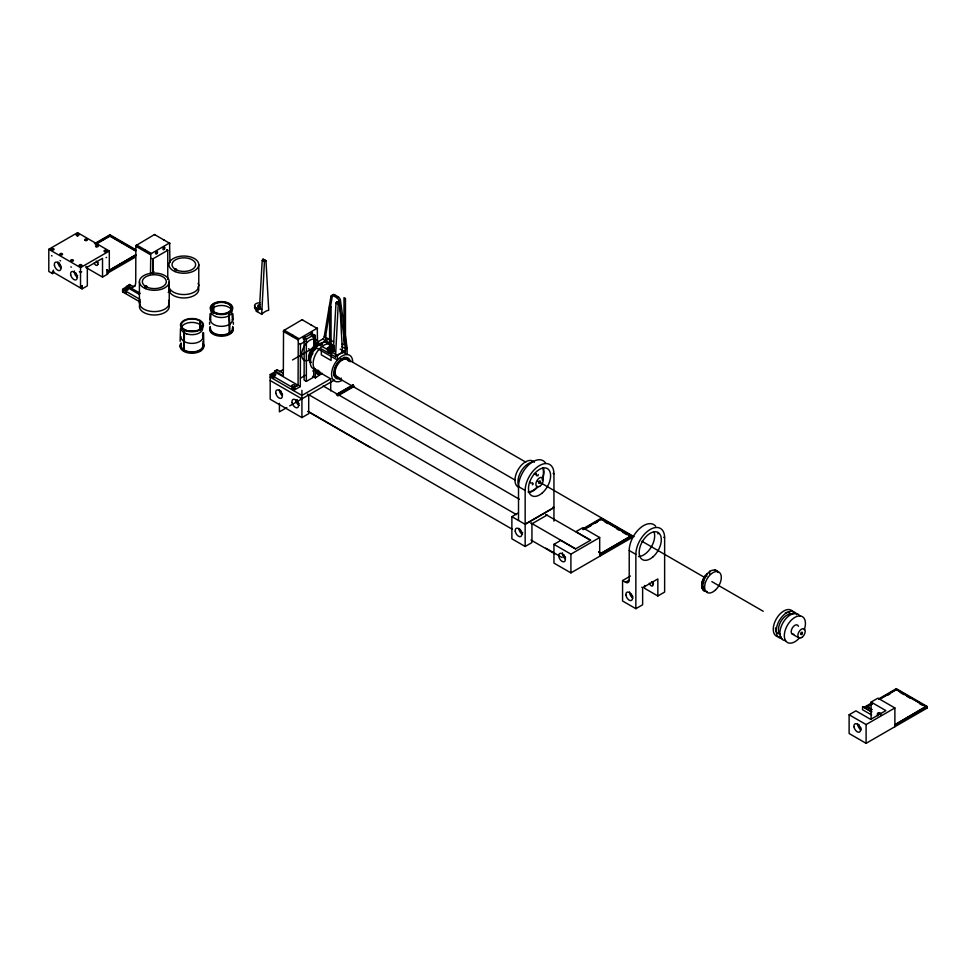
<?xml version="1.0" encoding="UTF-8"?>
<svg xmlns="http://www.w3.org/2000/svg" width="976" height="976" viewBox="0 0 976 976"><rect width="100%" height="100%" fill="white"/><g stroke="black" fill="none" stroke-linecap="round" stroke-linejoin="round"><path stroke-width="1.46" d="M80.532 287.92L80.532 267.619L48.8 249.295L48.8 271.45L52.484 273.585L54.034 271.877M85.839 267.448L102.529 277.074L102.529 258.335L87.328 267.107L87.328 285.858L82.082 288.884L52.484 271.731L52.484 273.585M183.854 331.84L184.44 329.485L184.22 350.067M317.566 344.992L317.285 328.168L298.241 339.294L298.083 385.3L274.842 371.88L270.193 374.564L270.193 399.269L301.926 417.594L308.709 413.678L308.709 394.926L307.391 394.158M301.926 417.594L301.926 390.327M518.415 512.876L511.875 516.658L511.875 538.813L525.161 546.475L525.161 524.319L553.941 507.703L553.941 521.16M547.146 515.035L531.944 523.807L531.944 542.558L525.161 546.475M599.691 556.271L599.691 537.532L582.721 527.735L575.925 531.652L590.687 540.167L575.486 548.951L560.724 540.423L553.941 544.352L553.941 563.091L570.911 572.888L632.009 537.617L632.009 536.08L601.167 518.268L583.404 528.528M570.911 572.888L570.911 554.148L553.941 544.352M630.423 576.035L622.566 580.561L622.566 601.009L635.852 608.682L635.852 554.356A20.35 11.749 -60 0 1 650.236 529.431A20.35 11.749 -60 0 1 664.632 537.739L664.632 592.066L657.848 595.982L644.563 588.321L644.563 585.478M657.848 595.982L657.848 578.939L642.635 587.723L642.635 604.766L635.852 608.682M871.117 719.373L871.117 702.073L885.879 710.601L870.677 719.373L855.915 710.845L849.12 714.774L849.12 733.513L866.102 743.322L927.2 708.039L927.2 706.502L896.358 688.69L878.595 698.95M866.102 743.322L866.102 724.57L849.12 714.774M209.608 324.288L209.62 322.141M180.121 341.332L180.487 328.534M183.842 333.353L183.83 334.426M202.923 345.589L202.971 341.332M203.764 345.589L203.594 332.779M229.238 333.023L228.86 312.357L229.763 323.166M183.817 334.829L183.622 350.408M229.824 333.365L229.799 324.13M135.213 285.956A10.431 6.027 60 0 1 130.564 285.175L128.356 286.456A10.431 6.027 60 0 0 135.737 282.186L135.847 245.647L154.476 234.521L155.221 234.935M144.582 251.296L145.326 250.027M150.487 273.78L150.768 253.894L169.58 242.939L169.97 262.532M274.842 371.88L274.842 371.026L283.321 375.919L283.54 330.669L302.072 319.725L302.804 320.152M292.178 336.513L292.922 335.232M298.083 384.52L297.412 385.679M314.845 349.884L315.834 348.908M213.244 312.832L213.524 304.353M213.854 312.954L213.524 303.926M255.98 307.733L258.018 308.904A2.086 1.208 60 0 0 259.494 308.05L262.215 260.409L262.947 259.189L265.984 260.714L268.717 310.234A14.921 8.613 -60 0 0 261.702 314.284L255.98 310.978L255.98 307.733A4.953 2.867 0 0 1 255.017 304.475A4.953 2.867 0 0 1 260.006 302.865M261.702 314.284L264.423 261.69L265.155 260.47M329.778 350.335L331.816 351.506A2.086 1.208 60 0 0 333.28 350.665L336 303.011L336.744 301.791L339.782 303.316L342.515 352.836A14.921 8.613 -60 0 0 335.5 356.887L329.778 353.593L329.778 350.335A4.953 2.867 0 0 1 328.924 346.956A4.953 2.867 0 0 1 334.304 345.516M335.5 356.887L338.221 304.292L338.953 303.072M209.694 319.994L210.121 313.601M210.523 320.03L210.95 313.638M341.771 351.458L347.127 354.556L347.127 347.993L340.429 300.23A3.135 1.806 60 0 0 338.257 296.863L334.585 294.74A3.135 1.806 60 0 0 332.413 295.594L330.937 296.448L324.252 336.488A2.086 1.208 -60 0 1 322.775 339.05L315.98 342.966L315.98 347.688L337.379 360.046L337.379 355.325L315.98 342.966M332.413 346.053L325.716 342.198L325.716 335.634L332.413 295.594M52.619 271.718L53.509 270.169M80.654 287.908L81.96 285.651M715.554 570.338C710.443 568.862 708.283 573.473 705.221 575.45A11.797 6.808 -60 0 0 705.221 591.212M318.798 345.016L319.42 345.016M140.312 302.133L122.598 291.909L122.598 289.347L129.454 284.541L130.564 285.175M258.128 310.661L257.481 311.137A1.623 1.257 -13.3 0 0 257.03 311.588M331.913 353.263L331.279 353.739A1.623 1.257 -13.3 0 0 330.827 354.19M126.587 287.054L139.495 294.508M48.8 249.295L77.58 232.678L109.312 251.003L109.312 271.304L106.762 269.827M94.477 243.671L109.898 234.777L135.615 249.612M95.721 243.646L109.898 235.448L135.701 250.344M95.721 243.902L109.898 235.704L135.701 250.6M95.685 244.39L109.898 236.18L135.615 251.015M80.532 267.619L109.312 251.003M135.701 254.809L109.898 269.962L135.701 255.065M135.676 255.505L108.434 271.243L107.079 270.462M135.554 256.993L106.957 273.5L106.957 270.596M102.529 277.074L107.763 274.049L107.763 270.816M151.597 258.335L152.707 258.969L167.762 250.283L167.762 279.429M152.878 273.695A10.431 6.027 60 0 0 153 272.219L153.964 271.657M122.598 291.909L123.452 291.409M125.172 290.421L126.026 289.921M168.189 292.422L170.336 291.19M258.018 308.904L260.36 307.55M330.937 296.448A3.135 1.806 60 0 1 333.109 295.594L334.585 294.74M333.109 295.594L336.781 297.717L338.257 296.863M337.379 355.325L344.174 351.409A2.086 1.208 -60 0 0 345.65 348.847L338.953 301.084L340.429 300.23M313.735 368.074L313.735 377.114L306.354 381.384L304.134 380.103L304.134 337.916L311.515 333.658L313.735 334.939L313.735 348.493M304.134 337.916L306.354 339.197L313.735 334.939M305.366 341.258L300.303 344.186L299.193 343.54M312.527 337.123L315.358 335.488L315.358 346.09M325.716 335.634L324.252 336.488L333.609 341.893M292.519 359.961L314.272 347.407M320.665 343.711L328.351 339.282M274.842 371.026L277.05 369.745L283.113 373.247M274.11 374.857L270.193 377.114L301.926 395.439L330.705 378.822L330.705 390.888M279.343 371.832L283.272 369.562M331.816 351.506L334.439 349.994M347.127 347.993L345.65 348.847L341.637 346.529M300.449 378.188L305.366 375.345M312.747 371.087L315.211 369.66M270.193 374.564L293.434 387.984L298.083 385.3M316.639 373.515L317.566 374.052L320.506 372.356M300.449 344.101L300.303 386.581L293.434 390.534L293.434 387.984M312.588 376.285L315.358 377.883L322.214 373.283M286.798 407.578L279.417 411.848L279.417 403.32M289.738 405.882L334.609 379.969M336.452 394.414L353.214 384.739M336.452 394.67L353.214 384.995M336.769 394.914L353.263 385.398M337.745 395.207L353.214 386.276M337.72 395.902L354.532 386.203M553.941 507.496L525.161 524.112L525.161 490.452A20.35 11.749 -60 0 1 539.545 465.528A20.35 11.749 -60 0 1 553.941 473.836L553.941 507.496L553.111 507.008M583.111 529.382L601.167 518.951L630.838 536.08L601.167 553.465L598.593 551.977M583.111 529.639L601.167 519.208L630.838 536.336M587.21 527.857L591.017 525.661M594.823 523.465L597.361 522.001M570.911 554.148L599.691 537.532M598.593 551.721L601.167 553.209L630.838 536.08M599.691 554.746L632.009 536.08M622.566 580.561L625.518 582.269L629.447 580M871.117 702.073L877.9 698.157L894.882 707.954L894.882 726.705M864.028 707.356L872.251 702.61M871.849 709.735L866.688 706.758L871.849 703.525M879.583 699.06L896.358 689.373L926.017 706.502L896.358 723.887L926.017 706.502M866.688 706.758L871.849 703.781M879.583 699.316L896.358 689.629L926.017 706.758M868.445 706.343L872.251 704.147M887.477 695.351L890.014 693.887M866.102 724.57L894.882 707.954M894.882 725.168L927.2 706.502M263.044 259.128L265.997 260.775M336.842 301.743L339.794 303.39M163.334 239.632L164.066 240.059M310.929 324.837L311.661 325.264M312.808 353.617L312.125 354.8M318.237 373.662L316.456 372.564M316.968 328.18L317.566 328.668L302.072 319.725M340.819 358.704L342.137 360.071L340.661 359.302A50.154 28.951 60 0 1 340.282 359.095M327.485 349.957L329.351 351.079M262.215 260.409L264.423 261.69M336 303.011L338.221 304.292M154.476 234.521L169.97 243.463M342.088 344.235L342.515 344.479A2.086 1.208 60 0 0 343.991 343.625L343.991 297.619L345.467 298.461L345.467 352.153L340.16 349.091M322.775 339.05L333.475 345.223M166.652 249.636L167.762 250.283M314.248 334.853L315.358 335.488M553.111 473.348L553.941 473.836M663.802 537.264L664.632 537.739M717.031 571.021L714.81 569.911A11.797 6.808 -60 0 1 717.031 571.302L717.763 571.729M259.494 308.05L261.702 309.331M333.28 350.665L335.5 351.933M344.125 357.265L525.796 462.148M136.469 244.915L151.231 253.431M284.065 330.12L298.827 338.648L298.083 339.855L283.321 331.401M135.737 246.184L150.487 254.712M704.477 576.56L705.221 576.975A11.797 6.808 -60 0 0 703.001 581.903L702.269 581.476L702.269 588.589L703.001 589.016A11.797 6.808 -60 0 0 705.221 591.383M308.538 348.774L311.173 350.299M537.874 481.168L634.083 536.727M641.988 541.29L705.258 577.816M711.846 581.623L763.244 611.293M704.477 578.268L703.745 577.841L703.745 582.794M605.022 522.026L607.597 523.514M616.588 528.711L619.162 530.2M623.017 532.42L626.873 534.641M629.447 536.129L632.009 537.617M900.214 692.46L904.069 694.68M906.631 696.169L910.486 698.389M919.49 703.586L922.064 705.075M924.626 706.551L927.2 708.039M703.745 579.817L703.001 579.39L703.001 589.821L703.745 590.248L703.745 587.271M792.268 634.083L798.917 637.914M333.694 375.345L515.365 480.229M707.429 591.737L703.745 590.529M151.902 273.036L152.964 273.646M545.694 463.295A20.35 11.749 -60 0 0 529.504 464.125A20.35 11.749 -60 0 0 518.512 486.609L525.161 490.452M655.64 526.174A20.35 11.749 -60 0 0 639.487 528.663A20.35 11.749 -60 0 0 629.215 550.525L635.852 554.356M320.543 372.954L330.705 378.822M323.141 385.959L519.354 499.248M545.694 514.45L590.468 540.301M866.688 706.502L871.849 709.479M106.64 269.962L109.19 271.438M862.674 706.575L871.788 711.833M871.605 711.943L862.552 706.709L862.552 709.747L871.605 714.969M127.246 285.809L140.166 293.349M299.376 386.045L300.303 386.581M308.379 394.487L516.45 514.608M530.932 522.965L575.706 548.817M85.998 266.338L87.328 267.107M531.115 523.331L531.944 523.807M641.805 587.235L642.635 587.723M122.598 289.347L139.934 299.364M511.875 516.658L525.161 524.319M270.193 380.53L301.926 398.842M545.816 548.183L562.054 557.552M308.379 411.53L512.498 529.37M530.932 540.009L554.636 553.697M307.745 411.408L370.404 447.581M232.849 313.601L233.276 319.994M232.02 313.638L232.447 320.03M202.752 332.804L202.923 337.074M199.665 330.498L200.08 320.457L200.263 330.388M233.349 322.141L233.362 324.288M896.358 688.69L896.358 690.227M709.65 571.155L709.65 574.12M706.697 573.644L706.697 576.584M629.215 550.525L629.215 580.134A5.222 3.013 60 0 1 625.518 582.269M601.167 518.268L601.167 519.805M518.512 486.609L518.512 520.269M317.566 370.319L317.566 374.052M315.358 368.806L315.358 377.883M315.211 335.573L315.211 345.955M306.354 339.197L306.354 381.384M277.05 369.745L277.05 370.917M198.775 264.642L198.775 285.944M169.251 281.674L169.251 302.987M153 258.896L153 272.219M152.707 258.969L152.707 272.219M139.409 281.674L139.409 302.987M129.454 284.541L129.454 285.87M109.898 234.777L109.898 236.18M82.082 285.639L82.082 288.884M77.58 232.678L77.58 236.094M255.98 309.441A4.953 2.867 0 0 1 255.151 306.025M257.676 309.807A4.892 1.696 14.8 0 1 255.187 306.818M260.055 309.063A1.671 0.842 -5.4 0 1 258.164 308.904M260.153 308.294A1.671 0.964 0 0 1 258.115 307.965M258.03 306.94A1.671 0.964 0 0 1 260.153 306.525A1.671 0.964 0 0 1 257.823 305.708A1.671 0.964 0 0 1 260.153 304.829M168.555 300.364A14.921 8.613 0 0 1 154.33 311.6A14.921 8.613 0 0 1 140.105 300.364M168.555 303.78A14.921 8.613 0 0 1 154.33 315.004A14.921 8.613 0 0 1 140.105 303.78M144.924 287.456A1.305 0.842 -66.3 0 1 146.51 285.907M146.754 286.383A1.305 0.842 -66.3 0 1 146.546 287.493M328.473 352.751A4.953 2.867 0 0 1 329.412 351.641M331.401 349.615A2.867 1.659 0 0 1 334.292 349.323M203.203 344.382A11.797 6.808 0 0 1 191.369 353.239A11.797 6.808 0 0 1 181.146 343.735M203.508 344.199A11.797 6.808 0 0 1 190.771 352.36A11.797 6.808 0 0 1 181.146 342.881M202.679 344.247A10.956 6.332 0 0 1 192.577 351.909A10.956 6.332 0 0 1 181.06 344.931M202.483 335.28A10.956 6.332 0 0 1 193.138 343.357A10.956 6.332 0 0 1 181.036 336.622M187.416 331.315A10.956 6.332 0 0 1 196.518 331.315M126.331 292.861A1.671 0.964 0 0 1 124.843 292.007M295.094 388.375A1.671 0.964 0 0 1 293.434 389.241A1.671 0.964 0 0 1 291.775 388.375M273.927 378.078A1.671 0.964 0 0 1 272.438 377.212M273.439 376.236A1.671 0.964 0 0 1 274.768 376.236M319.677 371.917A1.671 0.964 0 0 1 318.066 372.32A1.671 0.964 0 0 1 316.712 371.661M316.712 371.075A1.671 0.964 0 0 1 318.652 370.416M319.969 374.028A1.671 0.964 0 0 1 318.481 374.882M310.039 359.558A11.895 6.869 -60 0 1 301.633 354.935A11.895 6.869 -60 0 1 309.636 340.38A11.895 6.869 -60 0 1 318.432 344.308M282.406 395.658A4.697 2.708 60 0 1 279.429 389.741M299.266 405.394A4.697 2.708 60 0 1 295.667 399.843M299.156 403.674A2.66 1.537 60 0 1 297.216 399.587M282.576 394.097A2.66 1.537 60 0 1 280.856 390.961M232.386 327.899A10.956 6.332 0 0 1 222.052 334.866A10.956 6.332 0 0 1 210.523 328.546M232.727 327.338A11.797 6.808 0 0 1 221.198 336.208A11.797 6.808 0 0 1 210.438 327.021M232.41 319.579A10.956 6.332 0 0 1 221.479 326.35A10.956 6.332 0 0 1 210.548 319.579M216.928 314.272A10.956 6.332 0 0 1 225.31 314.101M232.727 326.484A11.797 6.808 0 0 1 221.479 335.354A11.797 6.808 0 0 1 210.243 326.484M565.446 559.065A4.697 2.708 60 0 1 562.481 552.855M565.555 557.479A2.66 1.537 60 0 1 563.896 554.746M522.526 534.287A4.697 2.708 60 0 1 518.878 528.382M522.721 532.676A2.66 1.537 60 0 1 520.33 529.395M879.596 714.09A4.697 2.708 60 0 1 879.156 712.785M861.259 729.853A4.697 2.708 60 0 1 857.623 723.594M877.778 715.823A2.66 1.537 60 0 1 878.119 712.883A2.66 1.537 60 0 1 880.803 714.993M880.877 714.029A2.66 1.537 60 0 1 880.523 713.053M861.271 728.181A2.66 1.537 60 0 1 859.051 724.741M198.067 283.321A14.921 8.613 0 0 1 184.61 294.545A14.921 8.613 0 0 1 169.238 284.175M198.067 286.737A14.921 8.613 0 0 1 184.61 297.948A14.921 8.613 0 0 1 169.238 287.578M174.728 269.84A1.305 0.83 -66 0 1 176.07 268.876A1.305 0.83 -66 0 1 176.229 270.547M98.015 264.337A4.697 2.708 60 0 1 97.698 264.02M61.024 267.839A4.697 2.708 60 0 1 58.035 261.934M77.568 277.416A4.697 2.708 60 0 1 74.322 270.962M96.221 261.08A2.66 1.537 60 0 1 97.393 265.191A2.66 1.537 60 0 1 94.208 263.044M98.112 262.654A2.66 1.537 60 0 1 97.649 261.983M77.592 275.769A2.66 1.537 60 0 1 75.713 272.719M61.012 266.155A2.66 1.537 60 0 1 59.475 262.947M52.057 255.944A1.354 0.781 0 0 1 51.521 255.639M60.536 260.848A1.354 0.781 0 0 1 60.012 260.543M71.382 267.107A1.354 0.781 0 0 1 70.858 266.802M81.716 271.706A1.354 0.781 0 0 1 81.191 272.011M79.873 272.011A1.354 0.781 0 0 1 79.349 271.706M106.591 257.347A1.354 0.781 0 0 1 106.055 257.652M716.286 570.594A11.797 6.808 -60 0 1 718.263 572.461M318.847 371.136A14.921 8.613 -60 0 1 315.858 353.873A14.921 8.613 -60 0 1 332.523 345.748M315.895 369.44A14.921 8.613 -60 0 1 313.284 351.506A14.921 8.613 -60 0 1 330.12 344.809M342.137 380.359A14.921 8.613 -60 0 1 331.584 374.259A14.921 8.613 -60 0 1 342.137 355.984A14.921 8.613 -60 0 1 352.69 362.072M341.393 378.188A11.797 6.808 -60 0 1 333.804 372.991A11.797 6.808 -60 0 1 341.38 359.022A11.797 6.808 -60 0 1 350.335 361.681M338.306 377.163A9.919 5.722 -60 0 1 337.44 364.878A9.919 5.722 -60 0 1 348.371 360.852M327.387 350.567A52.155 30.11 60 0 1 329.241 351.677M327.277 347.981A10.956 6.332 -60 0 1 329.315 348.176M339.306 377.919A10.748 6.21 -60 0 1 337.001 364.597A10.748 6.21 -60 0 1 349.408 361.51M310.88 362.682A10.87 6.283 -60 0 1 311.161 349.64A10.87 6.283 -60 0 1 322.287 344.211M310.856 361.632A10.87 6.283 -60 0 1 312.576 351.104A10.87 6.283 -60 0 1 320.836 344.345M310.844 362.633A10.956 6.332 -60 0 1 311.771 350.189A10.956 6.332 -60 0 1 322.129 343.991M538.288 474.568A14.921 8.613 -60 0 1 537.849 475.934M533.323 483.779A14.921 8.613 -60 0 1 532.359 484.84M518.671 485.902A14.921 8.613 -60 0 1 521.013 471.445A14.921 8.613 -60 0 1 532.359 462.173M542.717 468.151A14.921 8.613 -60 0 1 542.278 478.496M537.752 486.329A14.921 8.613 -60 0 1 528.053 491.928M518.878 487.341A14.921 8.613 -60 0 1 518.451 469.078A14.921 8.613 -60 0 1 534.36 462.282M536.495 473.775A11.797 6.808 -60 0 1 536.227 474.824M534.262 473.555A5.222 3.013 -60 0 1 536.58 475.8M532.579 482.742A5.222 3.013 -60 0 1 529.48 481.851M327.143 348.456A10.431 6.027 -60 0 1 329.083 348.639M543.193 467.663A15.653 9.04 -60 0 1 542.168 479.948M537.983 486.731A15.653 9.04 -60 0 1 528.833 492.538M781.922 638.499A14.921 8.613 -60 0 1 779.69 619.919A14.921 8.613 -60 0 1 796.575 614.721M780.91 636.559A14.921 8.613 -60 0 1 776.347 618.857A14.921 8.613 -60 0 1 793.964 613.953M780.288 634.681A11.797 6.808 -60 0 1 780.873 621.468A11.797 6.808 -60 0 1 792.024 614.355M785.326 612.818A11.797 6.808 -60 0 1 791.219 614.465M779.983 633.936A11.797 6.808 -60 0 1 775.469 627.983M785.607 640.622A14.921 8.613 -60 0 1 782.996 622.688A14.921 8.613 -60 0 1 799.832 615.99M799.734 637.584A14.921 8.613 -60 0 1 784.46 637.499A14.921 8.613 -60 0 1 796.55 616.564A14.921 8.613 -60 0 1 804.261 629.74M793.866 634.241A5.222 3.013 -60 0 1 792.268 628.056A5.222 3.013 -60 0 1 798.429 626.336M653.896 531.566A15.653 9.04 -60 0 1 651.029 547.414A15.653 9.04 -60 0 1 638.511 556.503M657.934 532.445A20.35 11.749 -60 0 1 657.995 533.909M632.912 598.032A4.697 2.708 60 0 1 629.593 591.944M632.887 596.36A2.66 1.537 60 0 1 631.155 593.994M652.822 584.429A4.697 2.708 60 0 1 652.541 584.075M651.553 581.696A2.66 1.537 60 0 1 653.078 584.783A2.66 1.537 60 0 1 651.431 585.917A2.66 1.537 60 0 1 649.394 583.184M653.444 583.282A2.66 1.537 60 0 1 652.737 582.135M329.778 352.043A4.953 2.867 0 0 1 330.108 347.822M331.474 352.409A4.892 1.696 14.8 0 1 329.571 349.225M331.62 349.92A1.671 0.964 0 0 1 334.231 349.225M334.231 349.115A1.671 0.964 0 0 1 332.035 348.957A1.671 0.964 0 0 1 332.035 347.676A1.671 0.964 0 0 1 334.231 347.517M336.781 297.717A3.135 1.806 60 0 1 338.953 301.084M334.256 348.286A1.72 0.988 0 0 1 331.999 348.127A1.72 0.988 0 0 1 331.999 346.809A1.72 0.988 0 0 1 334.256 346.639M331.071 306.769L329.595 305.927L329.595 351.933A2.086 1.208 60 0 1 328.119 352.787L321.336 348.871L321.336 354.837L331.071 360.461L331.071 306.769M145.57 288.652A14.921 8.613 0 0 0 169.177 282.564A14.921 8.613 0 0 0 148.242 273.817A14.921 8.613 0 0 0 145.57 288.652M147.291 287.286A12.005 6.93 0 0 0 166.262 282.393A12.005 6.93 0 0 0 149.438 275.354A12.005 6.93 0 0 0 147.291 287.286M186.648 333.865A10.651 6.149 0 0 0 202.605 328.546A10.651 6.149 0 0 0 186.648 323.227A10.651 6.149 0 0 0 186.648 333.865M186.648 330.461A10.651 6.149 0 0 0 202.605 325.142A10.651 6.149 0 0 0 186.648 319.811A10.651 6.149 0 0 0 186.648 330.461M186.221 330.888A11.48 6.625 0 0 0 203.447 325.142A11.48 6.625 0 0 0 186.221 319.408A11.48 6.625 0 0 0 186.221 330.888M164.175 249.368A1.354 0.781 -60 0 0 164.602 247.27A1.354 0.781 -60 0 0 162.992 248.697A1.354 0.781 -60 0 0 164.175 249.368M156.794 253.638A1.354 0.781 -60 0 0 157.221 251.527A1.354 0.781 -60 0 0 155.611 252.955A1.354 0.781 -60 0 0 156.794 253.638M125.672 290.189A1.671 0.964 0 0 0 128.173 289.347A1.671 0.964 0 0 0 125.672 288.518A1.671 0.964 0 0 0 125.672 290.189M311.759 334.585A1.354 0.781 -60 0 0 312.198 332.487A1.354 0.781 -60 0 0 310.588 333.902A1.354 0.781 -60 0 0 311.759 334.585M304.39 338.843A1.354 0.781 -60 0 0 304.817 336.744A1.354 0.781 -60 0 0 303.207 338.172A1.354 0.781 -60 0 0 304.39 338.843M292.605 386.557A1.671 0.964 0 0 0 295.106 385.727A1.671 0.964 0 0 0 292.605 384.886A1.671 0.964 0 0 0 292.605 386.557M273.121 375.345A1.671 0.964 0 0 0 275.757 374.662A1.671 0.964 0 0 0 273.414 373.686A1.671 0.964 0 0 0 273.121 375.345M275.818 393.194A4.697 2.708 60 0 0 281.332 398.257A4.697 2.708 60 0 0 279.99 391.022A4.697 2.708 60 0 0 275.818 393.194M292.056 402.563A4.697 2.708 60 0 0 297.57 407.639A4.697 2.708 60 0 0 296.228 400.404A4.697 2.708 60 0 0 292.056 402.563M215.928 312.832A9.919 5.722 0 0 0 231.373 308.501A9.919 5.722 0 0 0 217.148 302.95A9.919 5.722 0 0 0 215.928 312.832M216.269 313.308A10.431 6.027 0 0 0 231.922 308.099A10.431 6.027 0 0 0 216.269 302.877A10.431 6.027 0 0 0 216.269 313.308M215.635 316.492A10.431 6.027 0 0 0 231.898 311.93A10.431 6.027 0 0 0 216.928 306.086A10.431 6.027 0 0 0 215.635 316.492M214.866 313.369A11.273 6.503 0 0 0 232.691 308.782A11.273 6.503 0 0 0 216.892 302.17A11.273 6.503 0 0 0 214.866 313.369M558.784 556.369A4.697 2.708 60 0 0 564.213 561.712A4.697 2.708 60 0 0 563.164 554.575A4.697 2.708 60 0 0 558.784 556.369M515.255 531.237A4.697 2.708 60 0 0 520.672 536.58A4.697 2.708 60 0 0 519.622 529.443A4.697 2.708 60 0 0 515.255 531.237M853.976 726.803A4.697 2.708 60 0 0 859.405 732.134A4.697 2.708 60 0 0 858.343 724.997A4.697 2.708 60 0 0 853.976 726.803M175.094 271.609A14.921 8.613 0 0 0 198.689 265.533A14.921 8.613 0 0 0 177.766 256.773A14.921 8.613 0 0 0 175.094 271.609M177.949 270.535A11.797 6.808 0 0 0 195.639 264.642A11.797 6.808 0 0 0 177.949 258.738A11.797 6.808 0 0 0 177.949 270.535M54.424 265.374A4.697 2.708 60 0 0 59.939 270.437A4.697 2.708 60 0 0 58.597 263.203A4.697 2.708 60 0 0 54.424 265.374M70.662 274.744A4.697 2.708 60 0 0 76.177 279.819A4.697 2.708 60 0 0 74.835 272.585A4.697 2.708 60 0 0 70.662 274.744M51.911 249.929A1.354 0.781 0 0 0 54.058 249.38A1.354 0.781 0 0 0 52.155 248.587A1.354 0.781 0 0 0 51.911 249.929M60.524 254.882A1.354 0.781 0 0 0 62.549 254.199A1.354 0.781 0 0 0 60.524 253.516A1.354 0.781 0 0 0 60.524 254.882M71.248 261.092A1.354 0.781 0 0 0 73.395 260.543A1.354 0.781 0 0 0 71.492 259.75A1.354 0.781 0 0 0 71.248 261.092M79.739 265.997A1.354 0.781 0 0 0 81.886 265.448A1.354 0.781 0 0 0 79.983 264.642A1.354 0.781 0 0 0 79.739 265.997M76.897 235.619A1.354 0.781 0 0 0 78.934 234.935A1.354 0.781 0 0 0 76.897 234.264A1.354 0.781 0 0 0 76.897 235.619M85.266 240.474A1.354 0.781 0 0 0 87.413 239.925A1.354 0.781 0 0 0 85.51 239.12A1.354 0.781 0 0 0 85.266 240.474M96.124 246.733A1.354 0.781 0 0 0 98.259 246.184A1.354 0.781 0 0 0 96.368 245.391A1.354 0.781 0 0 0 96.124 246.733M104.603 251.637A1.354 0.781 0 0 0 106.75 251.088A1.354 0.781 0 0 0 104.847 250.283A1.354 0.781 0 0 0 104.603 251.637M715.127 590.321A11.797 6.808 -60 0 0 718.861 572.058A11.797 6.808 -60 0 0 704.916 584.429A11.797 6.808 -60 0 0 715.127 590.321M542.412 492.831A15.653 9.04 -60 0 0 547.377 468.59A15.653 9.04 -60 0 0 528.858 485.011A15.653 9.04 -60 0 0 542.412 492.831M540.497 485.706A5.222 3.013 -60 0 0 542.156 477.618A5.222 3.013 -60 0 0 535.983 483.096A5.222 3.013 -60 0 0 540.497 485.706M539.789 483.035A1.305 0.756 -60 0 0 540.204 481.009A1.305 0.756 -60 0 0 538.654 482.376A1.305 0.756 -60 0 0 539.789 483.035M801.76 634.278A1.305 0.756 -60 0 0 802.174 632.265A1.305 0.756 -60 0 0 800.637 633.631A1.305 0.756 -60 0 0 801.76 634.278M802.479 636.962A5.222 3.013 -60 0 0 804.139 628.873A5.222 3.013 -60 0 0 797.965 634.351A5.222 3.013 -60 0 0 802.479 636.962M653.103 556.747A15.653 9.04 -60 0 0 658.068 532.493A15.653 9.04 -60 0 0 639.548 548.915A15.653 9.04 -60 0 0 653.103 556.747M625.945 595.14A4.697 2.708 60 0 0 631.374 600.484A4.697 2.708 60 0 0 630.313 593.347A4.697 2.708 60 0 0 625.945 595.14"/></g></svg>
